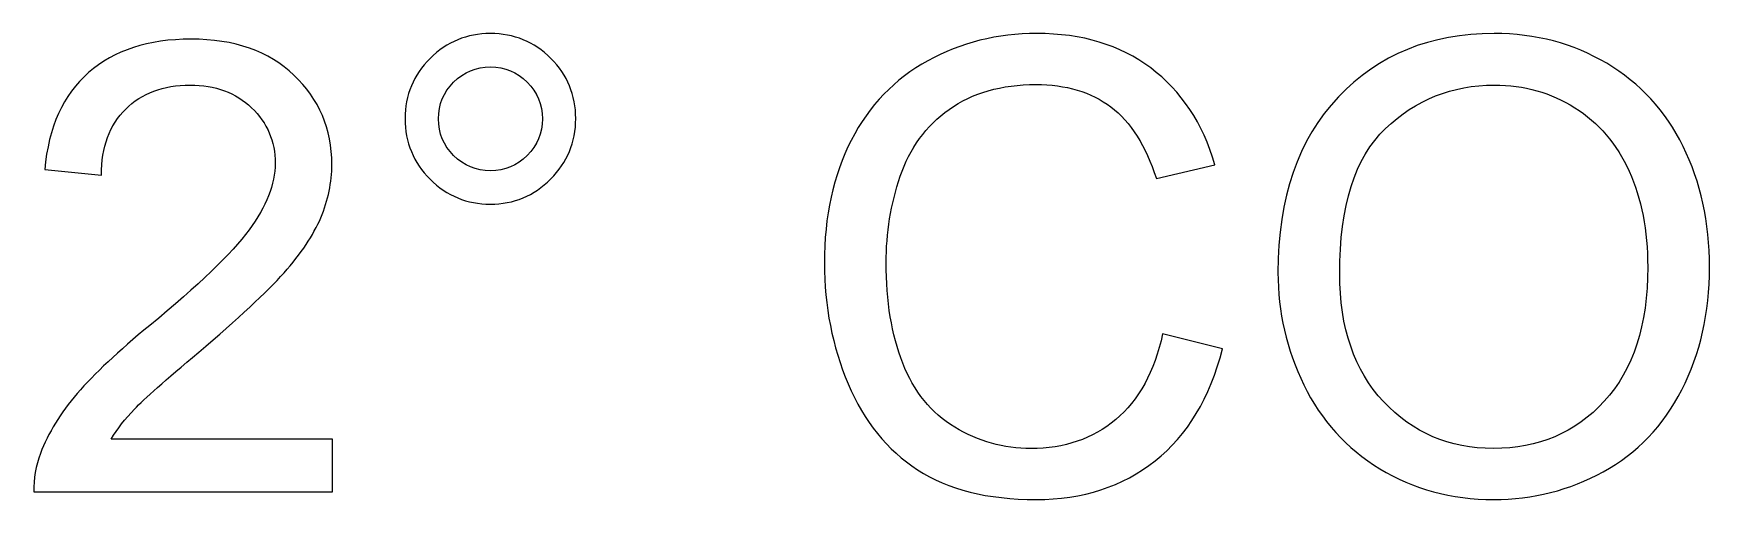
# Model space of a CAD drawing. Header units: millimetres. Extents: x -90 to 387, y 0 to 275.
# Drawn here: x -46.26 to -23.73, y 1.45 to 7.72 of the extents above; entities that cross this region are included whole.
import ezdxf

# ---------------------------------------------------------------- set-up
doc = ezdxf.new("R2010")
doc.units = ezdxf.units.MM
doc.layers.add('Layer 1', color=7, linetype='Continuous')

msp = doc.modelspace()

# ---------------------------------------------------------------- linework, layer by layer
at = {"layer": 'Layer 1', "color": 250}
for points, knots in [([(-41.268, 6.574), (-41.268, 6.89), (-41.155, 7.16), (-40.931, 7.384), (-40.931, 7.384), (-40.706, 7.607), (-40.437, 7.719), (-40.122, 7.719), (-40.122, 7.719), (-39.803, 7.719), (-39.532, 7.607), (-39.308, 7.384), (-39.308, 7.384), (-39.085, 7.16), (-38.974, 6.89), (-38.974, 6.574), (-38.974, 6.574), (-38.974, 6.257), (-39.087, 5.986), (-39.311, 5.762), (-39.311, 5.762), (-39.535, 5.537), (-39.806, 5.424), (-40.122, 5.424), (-40.122, 5.424), (-40.437, 5.424), (-40.706, 5.536), (-40.931, 5.759), (-40.931, 5.759), (-41.155, 5.983), (-41.268, 6.254), (-41.268, 6.574)], [0, 0, 0, 0, 0.111111, 0.111111, 0.111111, 0.111111, 0.222222, 0.222222, 0.222222, 0.222222, 0.333333, 0.333333, 0.333333, 0.333333, 0.444444, 0.444444, 0.444444, 0.444444, 0.555556, 0.555556, 0.555556, 0.555556, 0.666667, 0.666667, 0.666667, 0.666667, 0.777778, 0.777778, 0.777778, 0.777778, 1, 1, 1, 1]), ([(-31.085, 3.682), (-31.085, 3.682), (-30.281, 3.478), (-30.281, 3.478), (-30.281, 3.478), (-30.449, 2.819), (-30.751, 2.318), (-31.187, 1.973), (-31.187, 1.973), (-31.623, 1.627), (-32.157, 1.453), (-32.787, 1.453), (-32.787, 1.453), (-33.439, 1.453), (-33.97, 1.586), (-34.379, 1.853), (-34.379, 1.853), (-34.788, 2.118), (-35.099, 2.503), (-35.312, 3.007), (-35.312, 3.007), (-35.525, 3.512), (-35.632, 4.053), (-35.632, 4.631), (-35.632, 4.631), (-35.632, 5.262), (-35.512, 5.812), (-35.271, 6.282), (-35.271, 6.282), (-35.03, 6.752), (-34.687, 7.109), (-34.242, 7.353), (-34.242, 7.353), (-33.798, 7.597), (-33.308, 7.719), (-32.775, 7.719), (-32.775, 7.719), (-32.168, 7.719), (-31.658, 7.565), (-31.246, 7.256), (-31.246, 7.256), (-30.833, 6.947), (-30.545, 6.514), (-30.383, 5.955), (-30.383, 5.955), (-30.383, 5.955), (-31.17, 5.769), (-31.17, 5.769), (-31.17, 5.769), (-31.31, 6.209), (-31.514, 6.531), (-31.781, 6.731), (-31.781, 6.731), (-32.048, 6.933), (-32.384, 7.033), (-32.789, 7.033), (-32.789, 7.033), (-33.253, 7.033), (-33.642, 6.922), (-33.954, 6.699), (-33.954, 6.699), (-34.266, 6.476), (-34.486, 6.175), (-34.612, 5.8), (-34.612, 5.8), (-34.739, 5.423), (-34.802, 5.035), (-34.802, 4.636), (-34.802, 4.636), (-34.802, 4.12), (-34.728, 3.67), (-34.578, 3.286), (-34.578, 3.286), (-34.428, 2.901), (-34.196, 2.615), (-33.88, 2.424), (-33.88, 2.424), (-33.563, 2.234), (-33.222, 2.139), (-32.854, 2.139), (-32.854, 2.139), (-32.405, 2.139), (-32.027, 2.269), (-31.716, 2.527), (-31.716, 2.527), (-31.406, 2.787), (-31.196, 3.171), (-31.085, 3.682)], [0, 0, 0, 0, 0.043478, 0.043478, 0.043478, 0.043478, 0.086957, 0.086957, 0.086957, 0.086957, 0.130435, 0.130435, 0.130435, 0.130435, 0.173913, 0.173913, 0.173913, 0.173913, 0.217391, 0.217391, 0.217391, 0.217391, 0.26087, 0.26087, 0.26087, 0.26087, 0.304348, 0.304348, 0.304348, 0.304348, 0.347826, 0.347826, 0.347826, 0.347826, 0.391304, 0.391304, 0.391304, 0.391304, 0.434783, 0.434783, 0.434783, 0.434783, 0.478261, 0.478261, 0.478261, 0.478261, 0.521739, 0.521739, 0.521739, 0.521739, 0.565217, 0.565217, 0.565217, 0.565217, 0.608696, 0.608696, 0.608696, 0.608696, 0.652174, 0.652174, 0.652174, 0.652174, 0.695652, 0.695652, 0.695652, 0.695652, 0.73913, 0.73913, 0.73913, 0.73913, 0.782609, 0.782609, 0.782609, 0.782609, 0.826087, 0.826087, 0.826087, 0.826087, 0.869565, 0.869565, 0.869565, 0.869565, 0.913043, 0.913043, 0.913043, 0.913043, 1, 1, 1, 1]), ([(-29.535, 4.506), (-29.535, 5.51), (-29.264, 6.298), (-28.723, 6.866), (-28.723, 6.866), (-28.183, 7.435), (-27.486, 7.719), (-26.631, 7.719), (-26.631, 7.719), (-26.07, 7.719), (-25.567, 7.585), (-25.116, 7.318), (-25.116, 7.318), (-24.668, 7.051), (-24.325, 6.679), (-24.089, 6.2), (-24.089, 6.2), (-23.853, 5.723), (-23.735, 5.182), (-23.735, 4.576), (-23.735, 4.576), (-23.735, 3.962), (-23.859, 3.412), (-24.107, 2.928), (-24.107, 2.928), (-24.356, 2.443), (-24.707, 2.076), (-25.162, 1.827), (-25.162, 1.827), (-25.617, 1.578), (-26.108, 1.453), (-26.635, 1.453), (-26.635, 1.453), (-27.206, 1.453), (-27.716, 1.592), (-28.166, 1.867), (-28.166, 1.867), (-28.615, 2.142), (-28.956, 2.517), (-29.188, 2.994), (-29.188, 2.994), (-29.419, 3.47), (-29.535, 3.974), (-29.535, 4.506)], [0, 0, 0, 0, 0.083333, 0.083333, 0.083333, 0.083333, 0.166667, 0.166667, 0.166667, 0.166667, 0.25, 0.25, 0.25, 0.25, 0.333333, 0.333333, 0.333333, 0.333333, 0.416667, 0.416667, 0.416667, 0.416667, 0.5, 0.5, 0.5, 0.5, 0.583333, 0.583333, 0.583333, 0.583333, 0.666667, 0.666667, 0.666667, 0.666667, 0.75, 0.75, 0.75, 0.75, 0.833333, 0.833333, 0.833333, 0.833333, 1, 1, 1, 1]), ([(-42.243, 2.266), (-42.243, 2.266), (-42.243, 1.555), (-42.243, 1.555), (-42.243, 1.555), (-42.243, 1.555), (-46.256, 1.555), (-46.256, 1.555), (-46.256, 1.555), (-46.262, 1.734), (-46.232, 1.906), (-46.169, 2.073), (-46.169, 2.073), (-46.066, 2.345), (-45.901, 2.615), (-45.674, 2.879), (-45.674, 2.879), (-45.446, 3.143), (-45.122, 3.447), (-44.7, 3.793), (-44.7, 3.793), (-44.044, 4.334), (-43.598, 4.761), (-43.365, 5.077), (-43.365, 5.077), (-43.131, 5.393), (-43.014, 5.692), (-43.014, 5.975), (-43.014, 5.975), (-43.014, 6.27), (-43.12, 6.518), (-43.331, 6.721), (-43.331, 6.721), (-43.543, 6.923), (-43.819, 7.025), (-44.159, 7.025), (-44.159, 7.025), (-44.519, 7.025), (-44.807, 6.917), (-45.023, 6.703), (-45.023, 6.703), (-45.239, 6.49), (-45.348, 6.193), (-45.35, 5.814), (-45.35, 5.814), (-45.35, 5.814), (-46.112, 5.89), (-46.112, 5.89), (-46.112, 5.89), (-46.06, 6.46), (-45.863, 6.895), (-45.521, 7.194), (-45.521, 7.194), (-45.178, 7.493), (-44.72, 7.643), (-44.143, 7.643), (-44.143, 7.643), (-43.561, 7.643), (-43.1, 7.482), (-42.761, 7.159), (-42.761, 7.159), (-42.421, 6.835), (-42.252, 6.435), (-42.252, 5.958), (-42.252, 5.958), (-42.252, 5.715), (-42.301, 5.477), (-42.401, 5.242), (-42.401, 5.242), (-42.5, 5.007), (-42.665, 4.76), (-42.895, 4.5), (-42.895, 4.5), (-43.127, 4.242), (-43.509, 3.885), (-44.042, 3.433), (-44.042, 3.433), (-44.49, 3.058), (-44.778, 2.804), (-44.905, 2.67), (-44.905, 2.67), (-45.032, 2.536), (-45.136, 2.402), (-45.219, 2.266), (-45.219, 2.266), (-45.219, 2.266), (-42.243, 2.266), (-42.243, 2.266)], [0, 0, 0, 0, 0.043478, 0.043478, 0.043478, 0.043478, 0.086957, 0.086957, 0.086957, 0.086957, 0.130435, 0.130435, 0.130435, 0.130435, 0.173913, 0.173913, 0.173913, 0.173913, 0.217391, 0.217391, 0.217391, 0.217391, 0.26087, 0.26087, 0.26087, 0.26087, 0.304348, 0.304348, 0.304348, 0.304348, 0.347826, 0.347826, 0.347826, 0.347826, 0.391304, 0.391304, 0.391304, 0.391304, 0.434783, 0.434783, 0.434783, 0.434783, 0.478261, 0.478261, 0.478261, 0.478261, 0.521739, 0.521739, 0.521739, 0.521739, 0.565217, 0.565217, 0.565217, 0.565217, 0.608696, 0.608696, 0.608696, 0.608696, 0.652174, 0.652174, 0.652174, 0.652174, 0.695652, 0.695652, 0.695652, 0.695652, 0.73913, 0.73913, 0.73913, 0.73913, 0.782609, 0.782609, 0.782609, 0.782609, 0.826087, 0.826087, 0.826087, 0.826087, 0.869565, 0.869565, 0.869565, 0.869565, 0.913043, 0.913043, 0.913043, 0.913043, 1, 1, 1, 1]), ([(-40.819, 6.572), (-40.819, 6.378), (-40.752, 6.215), (-40.615, 6.078), (-40.615, 6.078), (-40.478, 5.941), (-40.313, 5.873), (-40.118, 5.873), (-40.118, 5.873), (-39.928, 5.873), (-39.764, 5.941), (-39.627, 6.078), (-39.627, 6.078), (-39.49, 6.215), (-39.422, 6.378), (-39.422, 6.572), (-39.422, 6.572), (-39.422, 6.765), (-39.49, 6.929), (-39.627, 7.065), (-39.627, 7.065), (-39.764, 7.202), (-39.928, 7.27), (-40.118, 7.27), (-40.118, 7.27), (-40.313, 7.27), (-40.478, 7.202), (-40.615, 7.065), (-40.615, 7.065), (-40.752, 6.929), (-40.819, 6.765), (-40.819, 6.572)], [0, 0, 0, 0, 0.111111, 0.111111, 0.111111, 0.111111, 0.222222, 0.222222, 0.222222, 0.222222, 0.333333, 0.333333, 0.333333, 0.333333, 0.444444, 0.444444, 0.444444, 0.444444, 0.555556, 0.555556, 0.555556, 0.555556, 0.666667, 0.666667, 0.666667, 0.666667, 0.777778, 0.777778, 0.777778, 0.777778, 1, 1, 1, 1]), ([(-28.705, 4.492), (-28.705, 3.762), (-28.509, 3.188), (-28.116, 2.769), (-28.116, 2.769), (-27.724, 2.35), (-27.232, 2.139), (-26.639, 2.139), (-26.639, 2.139), (-26.035, 2.139), (-25.54, 2.351), (-25.149, 2.774), (-25.149, 2.774), (-24.759, 3.198), (-24.565, 3.799), (-24.565, 4.578), (-24.565, 4.578), (-24.565, 5.07), (-24.648, 5.501), (-24.814, 5.867), (-24.814, 5.867), (-24.981, 6.234), (-25.225, 6.519), (-25.545, 6.721), (-25.545, 6.721), (-25.867, 6.923), (-26.227, 7.025), (-26.626, 7.025), (-26.626, 7.025), (-27.194, 7.025), (-27.682, 6.83), (-28.091, 6.44), (-28.091, 6.44), (-28.5, 6.051), (-28.705, 5.402), (-28.705, 4.492)], [0, 0, 0, 0, 0.1, 0.1, 0.1, 0.1, 0.2, 0.2, 0.2, 0.2, 0.3, 0.3, 0.3, 0.3, 0.4, 0.4, 0.4, 0.4, 0.5, 0.5, 0.5, 0.5, 0.6, 0.6, 0.6, 0.6, 0.7, 0.7, 0.7, 0.7, 0.8, 0.8, 0.8, 0.8, 1, 1, 1, 1])]:
    msp.add_open_spline(points, degree=3, knots=knots, dxfattribs=at)
at = {"layer": 'Layer 1', "color": 250, "lineweight": 9}
for points, knots in [([(-41.268, 6.574), (-41.268, 6.89), (-41.155, 7.16), (-40.931, 7.384), (-40.931, 7.384), (-40.706, 7.607), (-40.437, 7.719), (-40.122, 7.719), (-40.122, 7.719), (-39.803, 7.719), (-39.532, 7.607), (-39.308, 7.384), (-39.308, 7.384), (-39.085, 7.16), (-38.974, 6.89), (-38.974, 6.574), (-38.974, 6.574), (-38.974, 6.257), (-39.087, 5.986), (-39.311, 5.762), (-39.311, 5.762), (-39.535, 5.537), (-39.806, 5.424), (-40.122, 5.424), (-40.122, 5.424), (-40.437, 5.424), (-40.706, 5.536), (-40.931, 5.759), (-40.931, 5.759), (-41.155, 5.983), (-41.268, 6.254), (-41.268, 6.574)], [0, 0, 0, 0, 0.111111, 0.111111, 0.111111, 0.111111, 0.222222, 0.222222, 0.222222, 0.222222, 0.333333, 0.333333, 0.333333, 0.333333, 0.444444, 0.444444, 0.444444, 0.444444, 0.555556, 0.555556, 0.555556, 0.555556, 0.666667, 0.666667, 0.666667, 0.666667, 0.777778, 0.777778, 0.777778, 0.777778, 1, 1, 1, 1]), ([(-31.085, 3.682), (-31.085, 3.682), (-30.281, 3.478), (-30.281, 3.478), (-30.281, 3.478), (-30.449, 2.819), (-30.751, 2.318), (-31.187, 1.973), (-31.187, 1.973), (-31.623, 1.627), (-32.157, 1.453), (-32.787, 1.453), (-32.787, 1.453), (-33.439, 1.453), (-33.97, 1.586), (-34.379, 1.853), (-34.379, 1.853), (-34.788, 2.118), (-35.099, 2.503), (-35.312, 3.007), (-35.312, 3.007), (-35.525, 3.512), (-35.632, 4.053), (-35.632, 4.631), (-35.632, 4.631), (-35.632, 5.262), (-35.512, 5.812), (-35.271, 6.282), (-35.271, 6.282), (-35.03, 6.752), (-34.687, 7.109), (-34.242, 7.353), (-34.242, 7.353), (-33.798, 7.597), (-33.308, 7.719), (-32.775, 7.719), (-32.775, 7.719), (-32.168, 7.719), (-31.658, 7.565), (-31.246, 7.256), (-31.246, 7.256), (-30.833, 6.947), (-30.545, 6.514), (-30.383, 5.955), (-30.383, 5.955), (-30.383, 5.955), (-31.17, 5.769), (-31.17, 5.769), (-31.17, 5.769), (-31.31, 6.209), (-31.514, 6.531), (-31.781, 6.731), (-31.781, 6.731), (-32.048, 6.933), (-32.384, 7.033), (-32.789, 7.033), (-32.789, 7.033), (-33.253, 7.033), (-33.642, 6.922), (-33.954, 6.699), (-33.954, 6.699), (-34.266, 6.476), (-34.486, 6.175), (-34.612, 5.8), (-34.612, 5.8), (-34.739, 5.423), (-34.802, 5.035), (-34.802, 4.636), (-34.802, 4.636), (-34.802, 4.12), (-34.728, 3.67), (-34.578, 3.286), (-34.578, 3.286), (-34.428, 2.901), (-34.196, 2.615), (-33.88, 2.424), (-33.88, 2.424), (-33.563, 2.234), (-33.222, 2.139), (-32.854, 2.139), (-32.854, 2.139), (-32.405, 2.139), (-32.027, 2.269), (-31.716, 2.527), (-31.716, 2.527), (-31.406, 2.787), (-31.196, 3.171), (-31.085, 3.682)], [0, 0, 0, 0, 0.043478, 0.043478, 0.043478, 0.043478, 0.086957, 0.086957, 0.086957, 0.086957, 0.130435, 0.130435, 0.130435, 0.130435, 0.173913, 0.173913, 0.173913, 0.173913, 0.217391, 0.217391, 0.217391, 0.217391, 0.26087, 0.26087, 0.26087, 0.26087, 0.304348, 0.304348, 0.304348, 0.304348, 0.347826, 0.347826, 0.347826, 0.347826, 0.391304, 0.391304, 0.391304, 0.391304, 0.434783, 0.434783, 0.434783, 0.434783, 0.478261, 0.478261, 0.478261, 0.478261, 0.521739, 0.521739, 0.521739, 0.521739, 0.565217, 0.565217, 0.565217, 0.565217, 0.608696, 0.608696, 0.608696, 0.608696, 0.652174, 0.652174, 0.652174, 0.652174, 0.695652, 0.695652, 0.695652, 0.695652, 0.73913, 0.73913, 0.73913, 0.73913, 0.782609, 0.782609, 0.782609, 0.782609, 0.826087, 0.826087, 0.826087, 0.826087, 0.869565, 0.869565, 0.869565, 0.869565, 0.913043, 0.913043, 0.913043, 0.913043, 1, 1, 1, 1]), ([(-29.535, 4.506), (-29.535, 5.51), (-29.264, 6.298), (-28.723, 6.866), (-28.723, 6.866), (-28.183, 7.435), (-27.486, 7.719), (-26.631, 7.719), (-26.631, 7.719), (-26.07, 7.719), (-25.567, 7.585), (-25.116, 7.318), (-25.116, 7.318), (-24.668, 7.051), (-24.325, 6.679), (-24.089, 6.2), (-24.089, 6.2), (-23.853, 5.723), (-23.735, 5.182), (-23.735, 4.576), (-23.735, 4.576), (-23.735, 3.962), (-23.859, 3.412), (-24.107, 2.928), (-24.107, 2.928), (-24.356, 2.443), (-24.707, 2.076), (-25.162, 1.827), (-25.162, 1.827), (-25.617, 1.578), (-26.108, 1.453), (-26.635, 1.453), (-26.635, 1.453), (-27.206, 1.453), (-27.716, 1.592), (-28.166, 1.867), (-28.166, 1.867), (-28.615, 2.142), (-28.956, 2.517), (-29.188, 2.994), (-29.188, 2.994), (-29.419, 3.47), (-29.535, 3.974), (-29.535, 4.506)], [0, 0, 0, 0, 0.083333, 0.083333, 0.083333, 0.083333, 0.166667, 0.166667, 0.166667, 0.166667, 0.25, 0.25, 0.25, 0.25, 0.333333, 0.333333, 0.333333, 0.333333, 0.416667, 0.416667, 0.416667, 0.416667, 0.5, 0.5, 0.5, 0.5, 0.583333, 0.583333, 0.583333, 0.583333, 0.666667, 0.666667, 0.666667, 0.666667, 0.75, 0.75, 0.75, 0.75, 0.833333, 0.833333, 0.833333, 0.833333, 1, 1, 1, 1]), ([(-42.243, 2.266), (-42.243, 2.266), (-42.243, 1.555), (-42.243, 1.555), (-42.243, 1.555), (-42.243, 1.555), (-46.256, 1.555), (-46.256, 1.555), (-46.256, 1.555), (-46.262, 1.734), (-46.232, 1.906), (-46.169, 2.073), (-46.169, 2.073), (-46.066, 2.345), (-45.901, 2.615), (-45.674, 2.879), (-45.674, 2.879), (-45.446, 3.143), (-45.122, 3.447), (-44.7, 3.793), (-44.7, 3.793), (-44.044, 4.334), (-43.598, 4.761), (-43.365, 5.077), (-43.365, 5.077), (-43.131, 5.393), (-43.014, 5.692), (-43.014, 5.975), (-43.014, 5.975), (-43.014, 6.27), (-43.12, 6.518), (-43.331, 6.721), (-43.331, 6.721), (-43.543, 6.923), (-43.819, 7.025), (-44.159, 7.025), (-44.159, 7.025), (-44.519, 7.025), (-44.807, 6.917), (-45.023, 6.703), (-45.023, 6.703), (-45.239, 6.49), (-45.348, 6.193), (-45.35, 5.814), (-45.35, 5.814), (-45.35, 5.814), (-46.112, 5.89), (-46.112, 5.89), (-46.112, 5.89), (-46.06, 6.46), (-45.863, 6.895), (-45.521, 7.194), (-45.521, 7.194), (-45.178, 7.493), (-44.72, 7.643), (-44.143, 7.643), (-44.143, 7.643), (-43.561, 7.643), (-43.1, 7.482), (-42.761, 7.159), (-42.761, 7.159), (-42.421, 6.835), (-42.252, 6.435), (-42.252, 5.958), (-42.252, 5.958), (-42.252, 5.715), (-42.301, 5.477), (-42.401, 5.242), (-42.401, 5.242), (-42.5, 5.007), (-42.665, 4.76), (-42.895, 4.5), (-42.895, 4.5), (-43.127, 4.242), (-43.509, 3.885), (-44.042, 3.433), (-44.042, 3.433), (-44.49, 3.058), (-44.778, 2.804), (-44.905, 2.67), (-44.905, 2.67), (-45.032, 2.536), (-45.136, 2.402), (-45.219, 2.266), (-45.219, 2.266), (-45.219, 2.266), (-42.243, 2.266), (-42.243, 2.266)], [0, 0, 0, 0, 0.043478, 0.043478, 0.043478, 0.043478, 0.086957, 0.086957, 0.086957, 0.086957, 0.130435, 0.130435, 0.130435, 0.130435, 0.173913, 0.173913, 0.173913, 0.173913, 0.217391, 0.217391, 0.217391, 0.217391, 0.26087, 0.26087, 0.26087, 0.26087, 0.304348, 0.304348, 0.304348, 0.304348, 0.347826, 0.347826, 0.347826, 0.347826, 0.391304, 0.391304, 0.391304, 0.391304, 0.434783, 0.434783, 0.434783, 0.434783, 0.478261, 0.478261, 0.478261, 0.478261, 0.521739, 0.521739, 0.521739, 0.521739, 0.565217, 0.565217, 0.565217, 0.565217, 0.608696, 0.608696, 0.608696, 0.608696, 0.652174, 0.652174, 0.652174, 0.652174, 0.695652, 0.695652, 0.695652, 0.695652, 0.73913, 0.73913, 0.73913, 0.73913, 0.782609, 0.782609, 0.782609, 0.782609, 0.826087, 0.826087, 0.826087, 0.826087, 0.869565, 0.869565, 0.869565, 0.869565, 0.913043, 0.913043, 0.913043, 0.913043, 1, 1, 1, 1]), ([(-40.819, 6.572), (-40.819, 6.378), (-40.752, 6.215), (-40.615, 6.078), (-40.615, 6.078), (-40.478, 5.941), (-40.313, 5.873), (-40.118, 5.873), (-40.118, 5.873), (-39.928, 5.873), (-39.764, 5.941), (-39.627, 6.078), (-39.627, 6.078), (-39.49, 6.215), (-39.422, 6.378), (-39.422, 6.572), (-39.422, 6.572), (-39.422, 6.765), (-39.49, 6.929), (-39.627, 7.065), (-39.627, 7.065), (-39.764, 7.202), (-39.928, 7.27), (-40.118, 7.27), (-40.118, 7.27), (-40.313, 7.27), (-40.478, 7.202), (-40.615, 7.065), (-40.615, 7.065), (-40.752, 6.929), (-40.819, 6.765), (-40.819, 6.572)], [0, 0, 0, 0, 0.111111, 0.111111, 0.111111, 0.111111, 0.222222, 0.222222, 0.222222, 0.222222, 0.333333, 0.333333, 0.333333, 0.333333, 0.444444, 0.444444, 0.444444, 0.444444, 0.555556, 0.555556, 0.555556, 0.555556, 0.666667, 0.666667, 0.666667, 0.666667, 0.777778, 0.777778, 0.777778, 0.777778, 1, 1, 1, 1]), ([(-28.705, 4.492), (-28.705, 3.762), (-28.509, 3.188), (-28.116, 2.769), (-28.116, 2.769), (-27.724, 2.35), (-27.232, 2.139), (-26.639, 2.139), (-26.639, 2.139), (-26.035, 2.139), (-25.54, 2.351), (-25.149, 2.774), (-25.149, 2.774), (-24.759, 3.198), (-24.565, 3.799), (-24.565, 4.578), (-24.565, 4.578), (-24.565, 5.07), (-24.648, 5.501), (-24.814, 5.867), (-24.814, 5.867), (-24.981, 6.234), (-25.225, 6.519), (-25.545, 6.721), (-25.545, 6.721), (-25.867, 6.923), (-26.227, 7.025), (-26.626, 7.025), (-26.626, 7.025), (-27.194, 7.025), (-27.682, 6.83), (-28.091, 6.44), (-28.091, 6.44), (-28.5, 6.051), (-28.705, 5.402), (-28.705, 4.492)], [0, 0, 0, 0, 0.1, 0.1, 0.1, 0.1, 0.2, 0.2, 0.2, 0.2, 0.3, 0.3, 0.3, 0.3, 0.4, 0.4, 0.4, 0.4, 0.5, 0.5, 0.5, 0.5, 0.6, 0.6, 0.6, 0.6, 0.7, 0.7, 0.7, 0.7, 0.8, 0.8, 0.8, 0.8, 1, 1, 1, 1])]:
    msp.add_open_spline(points, degree=3, knots=knots, dxfattribs=at)

doc.saveas('drawing.dxf')
